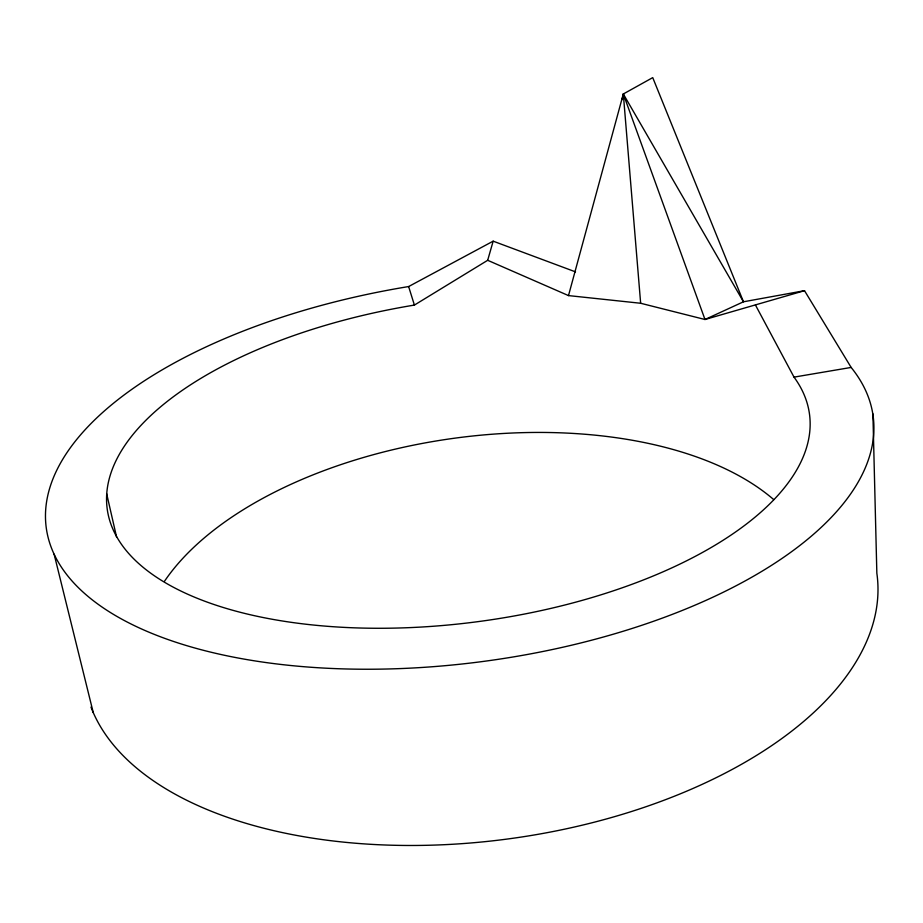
<?xml version="1.0" encoding="UTF-8"?>
<svg xmlns="http://www.w3.org/2000/svg" width="923" height="923" viewBox="0 0 923 923"><rect width="100%" height="100%" fill="white"/><g stroke="black" fill="none" stroke-linecap="round" stroke-linejoin="round"><path stroke-width="1.38" d="M622.125 99.615L623.313 93.984L652.734 77.624L743.465 301.786L804.51 290.687L851.144 367.435A417.288 190.911 -7.7 0 1 567.818 646.088A417.288 190.911 -7.7 0 1 53.119 552.012A417.288 190.911 -7.7 0 1 408.624 286.557L493.159 241.168L575.537 271.881M568.499 295.591L623.313 93.984L743.465 301.786L704.987 319.496L640.654 303.263L568.499 295.591L487.679 260.298L414.404 305.075A354.397 161.26 -7.7 0 0 112.479 528.164A354.397 161.26 -7.7 0 0 543.751 610.022A354.397 161.26 -7.7 0 0 794.022 377.126L851.144 367.435M487.679 260.298L493.159 241.168M640.654 303.263L623.313 93.984L704.987 319.496L804.51 290.687M755.429 304.982L794.022 377.126M408.624 286.557L414.404 305.075M54.134 554.227L93.235 712.544M106.641 493.643L116.586 537.071M872.904 413.827L876.85 573.275A399.924 212.994 -7.7 0 1 534.867 834.865A399.924 212.994 -7.7 0 1 90.985 707.076M164.386 581.421A339.802 180.077 -7.7 0 1 455.408 438.09A339.802 180.077 -7.7 0 1 773.739 499.608"/></g></svg>
